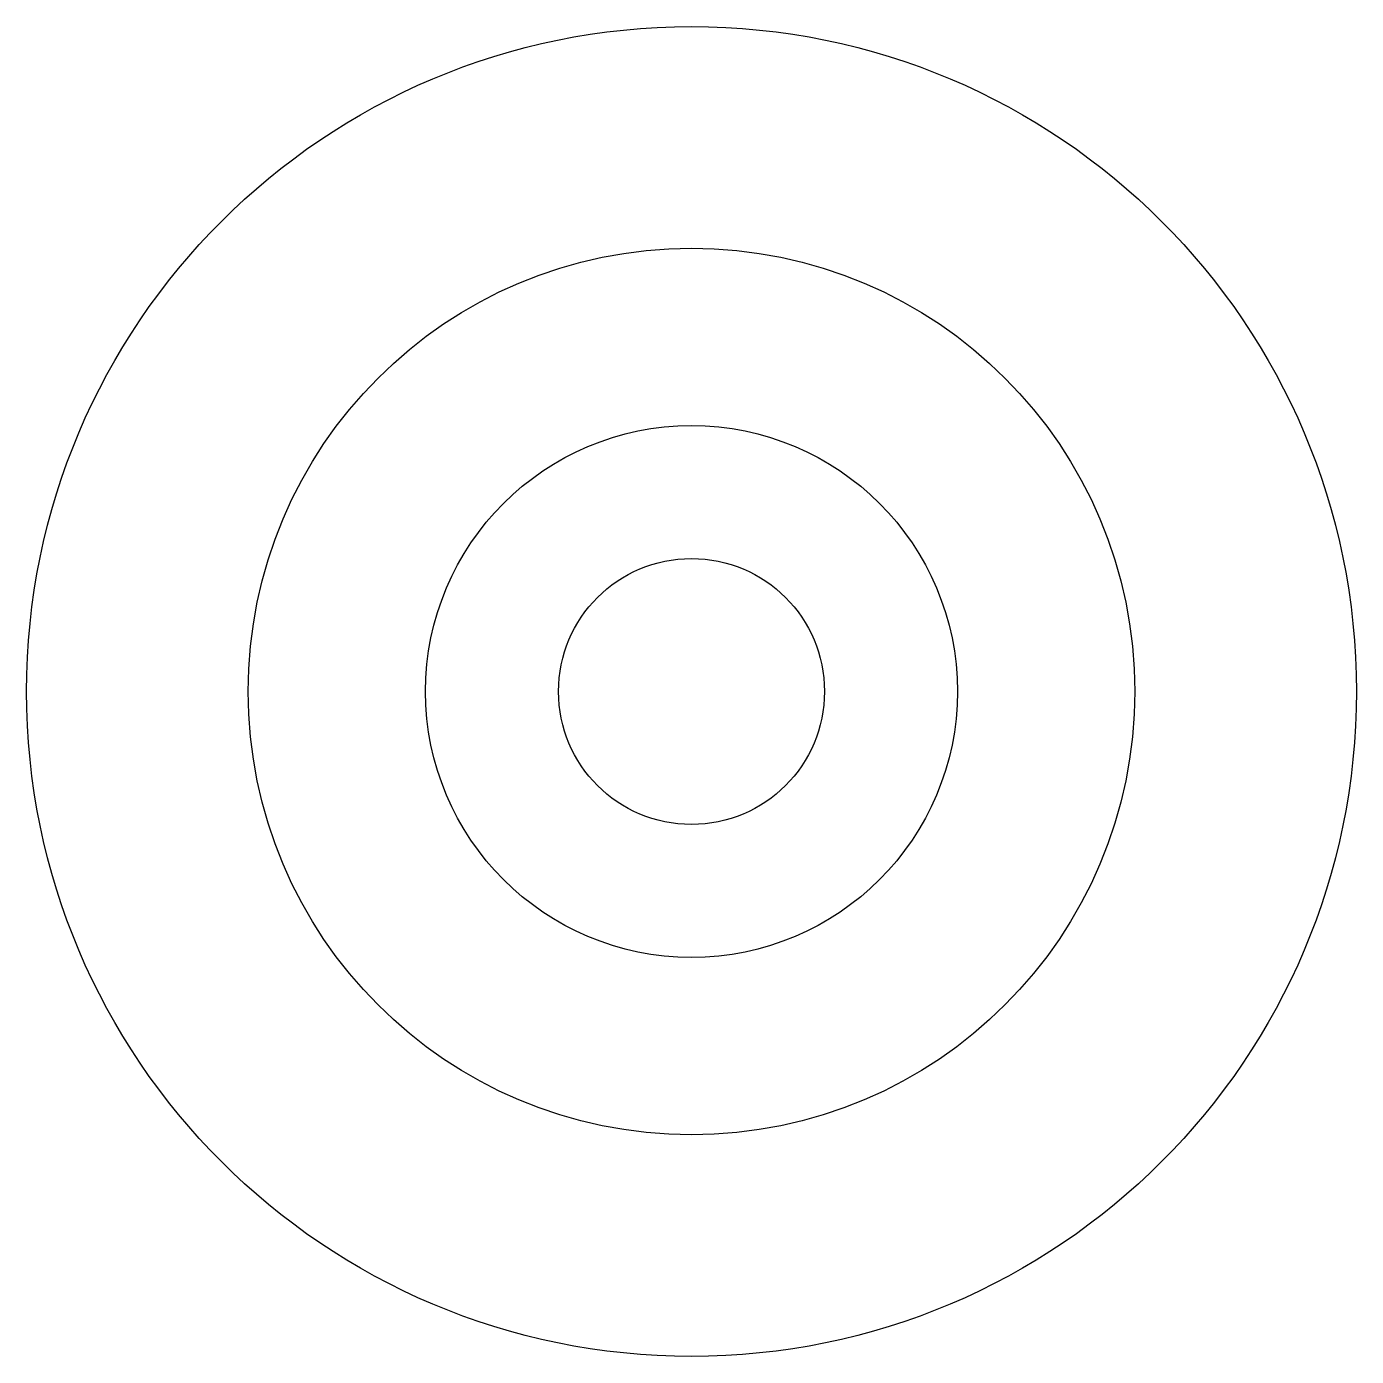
# Model space of a CAD drawing. Header units: metres. Extents: x -1.5 to 1.5, y -1.5 to 1.5.
import ezdxf

# ---------------------------------------------------------------- set-up
doc = ezdxf.new("R2010")
doc.units = ezdxf.units.M

msp = doc.modelspace()

# ---------------------------------------------------------------- linework, layer by layer
for radius in [1.5, 1, 0.6, 0.3]:
    msp.add_circle((0, 0), radius)

doc.saveas('drawing.dxf')
